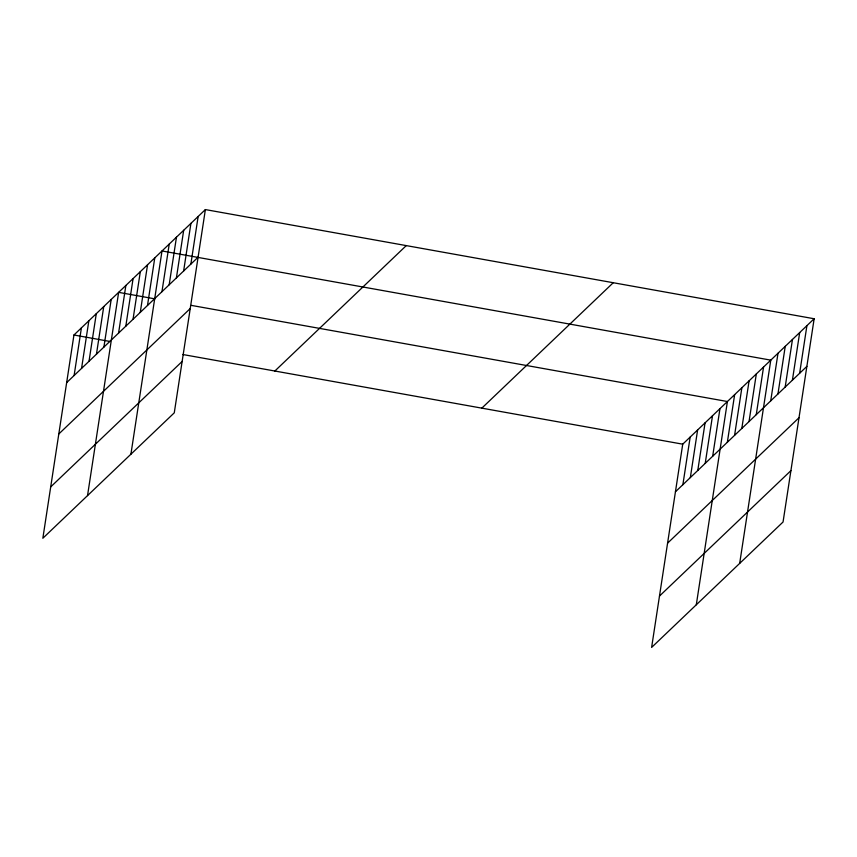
<?xml version="1.0" encoding="UTF-8"?>
<svg xmlns="http://www.w3.org/2000/svg" width="857" height="857" viewBox="0 0 857 857"><rect width="100%" height="100%" fill="white"/><g stroke="black" fill="none" stroke-linecap="round" stroke-linejoin="round"><path stroke-width="1.29" d="M205.38 209.579L73.948 335.001L42.85 538.25L174.271 412.828L205.38 209.579L814.15 318.75L783.052 521.999L651.62 647.421L682.729 444.172L814.15 318.75M74.109 375.516L81.404 327.888M81.554 368.403L88.849 320.786M89.01 361.3L96.295 313.673M96.455 354.187L103.74 306.57M103.901 347.085L111.185 299.457M87.532 495.603L118.641 292.355L154.924 298.868M118.577 333.084L125.861 285.456M125.808 326.185L133.092 278.557M133.039 319.286L140.323 271.658M140.259 312.387L147.554 264.759M147.49 305.488L154.774 257.861M130.907 454.221L162.005 250.962L770.775 360.144L739.677 563.392M161.952 291.691L169.236 244.063M169.172 284.792L176.467 237.175M176.403 277.893L183.687 230.276M183.634 270.994L190.918 223.377M190.865 264.095L198.149 216.478M682.879 484.687L690.174 437.07M690.335 477.585L697.619 429.957M697.78 470.472L705.065 422.855M705.225 463.369L712.51 415.741M712.67 456.256L719.966 408.639M696.302 604.774L727.411 401.526L191.218 305.371M727.347 442.255L734.642 394.627M734.578 435.356L741.862 387.728M741.808 428.457L749.093 380.84M749.039 421.558L756.324 373.941M756.26 414.659L763.555 367.042M770.722 400.862L778.006 353.245M777.952 393.963L785.237 346.346M785.173 387.064L792.468 339.447M792.404 380.176L799.688 332.548M799.635 373.277L806.919 325.649M66.664 382.618L198.096 257.196M58.801 433.974L190.233 308.552M50.713 486.894L182.134 361.472M274.851 371.027L406.272 245.605M481.827 408.146L613.258 282.724M675.434 491.789L806.866 366.378M667.582 543.156L799.003 417.734M659.483 596.065L790.904 470.643M73.948 335.001L110.242 341.504M182.82 354.519L682.729 444.172"/></g></svg>
